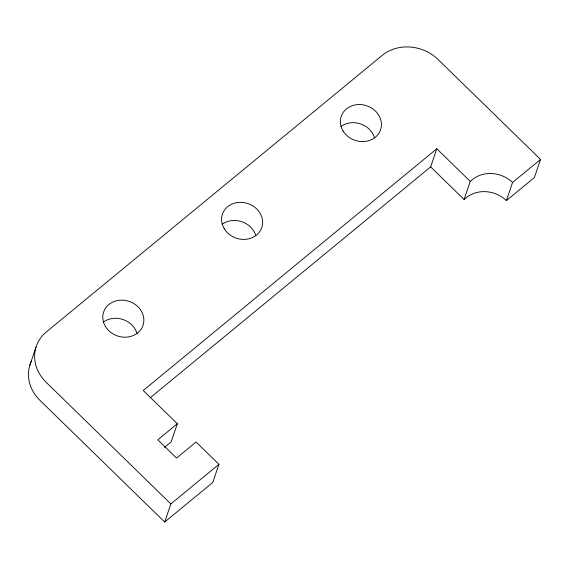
<?xml version="1.0" encoding="UTF-8"?>
<svg xmlns="http://www.w3.org/2000/svg" width="569" height="569" viewBox="0 0 569 569"><rect width="100%" height="100%" fill="white"/><g stroke="black" fill="none" stroke-linecap="round" stroke-linejoin="round"><path stroke-width="0.85" d="M29.823 365.298L35.989 347.182M436.807 148.765L430.641 166.881L464.076 199.499L470.243 181.383L436.807 148.765L143.239 390.483L177.336 423.749L171.169 441.864L164.441 447.405M31.494 361.016A39.979 35.1 18.8 0 0 39.951 400.356L164.697 522.036L170.864 503.921L218.944 464.332L196.063 442.006L176.532 458.088L157.812 439.823L177.336 423.749M218.944 464.332L212.778 482.448L164.697 522.036M464.076 199.499L466.317 197.649A28.784 25.271 18.8 0 1 506.382 200.608L512.548 182.493L540.55 159.441L438.094 59.503A39.979 35.1 18.8 0 0 382.233 55.378L46.253 332.012A39.979 35.1 18.8 0 0 46.117 382.24L170.864 503.921M540.55 159.441L534.383 177.556L506.382 200.608M150.102 397.866L430.641 166.881M470.243 181.383L472.483 179.534A28.784 25.271 18.8 0 1 512.548 182.493M340.888 126.546A20.79 18.251 18.8 0 1 374.58 137.869M222.095 224.35A20.79 18.251 18.8 0 1 255.794 235.673M103.309 322.154A20.79 18.251 18.8 0 1 137.008 333.477M343.086 130.991A20.79 18.251 18.8 0 0 378.655 133.615A20.79 18.251 18.8 0 0 360.945 104.596A20.79 18.251 18.8 0 0 343.086 130.991M224.293 228.795A20.79 18.251 18.8 0 0 259.869 231.419A20.79 18.251 18.8 0 0 242.159 202.4A20.79 18.251 18.8 0 0 224.293 228.795M105.507 326.599A20.79 18.251 18.8 0 0 141.084 329.223A20.79 18.251 18.8 0 0 123.373 300.204A20.79 18.251 18.8 0 0 105.507 326.599"/></g></svg>
